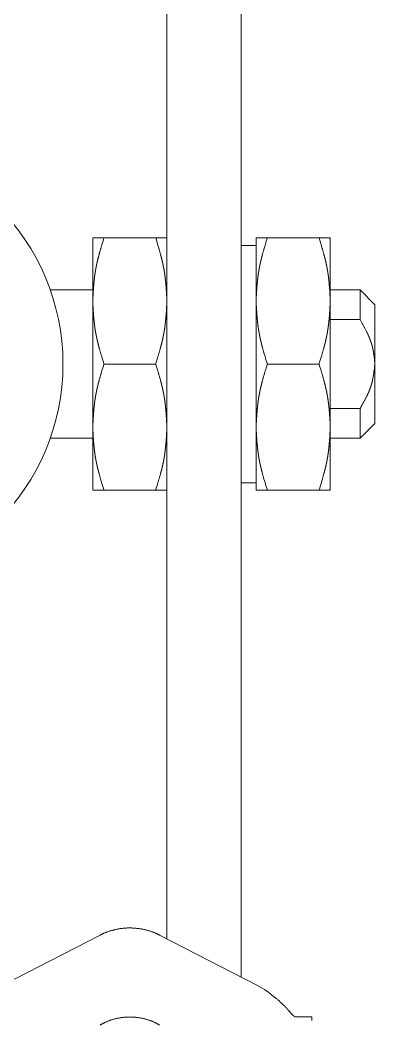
# Model space of a CAD drawing. Header units: millimetres. Extents: x -5 to 111, y -3 to 86.
# Drawn here: x 19.6721 to 19.696, y 48.2306 to 48.2982 of the extents above; entities that cross this region are included whole.
import ezdxf

# ---------------------------------------------------------------- set-up
doc = ezdxf.new("R2010")
doc.units = ezdxf.units.MM
doc.layers.add('A1I6----E-', color=3, linetype='Continuous', lineweight=25)

# ---------------------------------------------------------------- blocks, each defined once
blk = doc.blocks.new('Gruppe-423')
at = {"layer": 'A1I6----E-', "linetype": 'Continuous', "lineweight": 9}
for p, q in [((-31.118446, 5.806397), (-31.118446, 5.69266)), ((-31.113446, 5.690079), (-31.113446, 5.806397)), ((-31.123446, 5.739897), (-31.122686, 5.739897)), ((-31.123446, 5.739897), (-31.123446, 5.735647)), ((-31.119205, 5.739897), (-31.122686, 5.739897)), ((-31.118446, 5.739897), (-31.119205, 5.739897)), ((-31.112446, 5.739897), (-31.111686, 5.739897)), ((-31.112446, 5.739897), (-31.112446, 5.735647)), ((-31.108205, 5.739897), (-31.111686, 5.739897)), ((-31.107446, 5.739897), (-31.108205, 5.739897)), ((-31.107446, 5.739897), (-31.107446, 5.735647)), ((-31.112446, 5.739397), (-31.113446, 5.739397)), ((-31.123446, 5.736397), (-31.126303, 5.736397)), ((-31.105446, 5.736397), (-31.107446, 5.736397)), ((-31.104446, 5.735397), (-31.105446, 5.736397)), ((-31.105446, 5.734397), (-31.105446, 5.736397)), ((-31.123446, 5.735647), (-31.123446, 5.727147)), ((-31.112446, 5.735647), (-31.112446, 5.727147)), ((-31.107446, 5.735647), (-31.107446, 5.727147)), ((-31.104446, 5.731397), (-31.104446, 5.735397)), ((-31.107446, 5.734397), (-31.105446, 5.734397)), ((-31.122686, 5.731397), (-31.119205, 5.731397)), ((-31.108205, 5.731397), (-31.111686, 5.731397)), ((-31.104446, 5.727397), (-31.104446, 5.731397)), ((-31.105446, 5.728397), (-31.107446, 5.728397)), ((-31.105446, 5.726397), (-31.105446, 5.728397)), ((-31.123446, 5.727147), (-31.123446, 5.722897)), ((-31.112446, 5.727147), (-31.112446, 5.722897)), ((-31.107446, 5.727147), (-31.107446, 5.722897)), ((-31.105446, 5.726397), (-31.104446, 5.727397)), ((-31.126303, 5.726397), (-31.123446, 5.726397)), ((-31.107446, 5.726397), (-31.105446, 5.726397)), ((-31.113446, 5.723397), (-31.112446, 5.723397)), ((-31.122686, 5.722897), (-31.123446, 5.722897)), ((-31.119205, 5.722897), (-31.122686, 5.722897)), ((-31.119205, 5.722897), (-31.118446, 5.722897)), ((-31.111686, 5.722897), (-31.112446, 5.722897)), ((-31.108205, 5.722897), (-31.111686, 5.722897)), ((-31.108205, 5.722897), (-31.107446, 5.722897)), ((-31.129548, 5.68951), (-31.122946, 5.692918)), ((-31.118946, 5.692918), (-31.112348, 5.689513)), ((-31.108696, 5.687397), (-31.109818, 5.687397)), ((-31.108696, 5.687168), (-31.108696, 5.687397))]:
    blk.add_line(p, q, dxfattribs=at)
at = {"layer": 'A1I6----E-', "linetype": 'Continuous', "lineweight": 9, "flags": 128}
blk.add_lwpolyline([(-31.11174, 5.689155, 0.028117), (-31.112345, 5.689511), (-31.112348, 5.689513)], format="xyb", dxfattribs=at)
at = {"layer": 'A1I6----E-', "linetype": 'Continuous', "lineweight": 9}
blk.add_circle((-31.140446, 5.731397), 0.015, dxfattribs=at)
for points, weights, knots in [([(-31.122686, 5.739897), (-31.122876, 5.739273), (-31.122921, 5.739118), (-31.122966, 5.738962), (-31.123009, 5.738807), (-31.12305, 5.738651), (-31.12307, 5.738573), (-31.12307, 5.738573), (-31.12307, 5.738573), (-31.12309, 5.738495), (-31.123109, 5.738417), (-31.123109, 5.738417), (-31.123109, 5.738417), (-31.123128, 5.738339), (-31.123146, 5.738261), (-31.123146, 5.738261), (-31.123146, 5.738261), (-31.123164, 5.738183), (-31.12318, 5.738105), (-31.123197, 5.738026), (-31.123212, 5.737948), (-31.123215, 5.737934), (-31.123218, 5.73792), (-31.123238, 5.737814), (-31.123256, 5.737707), (-31.123258, 5.737693), (-31.123261, 5.73768), (-31.123274, 5.737599), (-31.123286, 5.737519), (-31.123297, 5.737438), (-31.123308, 5.737358), (-31.123319, 5.737277), (-31.123328, 5.737196), (-31.123338, 5.737115), (-31.123346, 5.737034), (-31.123355, 5.736953), (-31.123362, 5.736872), (-31.12337, 5.736791), (-31.123384, 5.736629), (-31.123396, 5.736466), (-31.123407, 5.736304), (-31.123445, 5.735652), (-31.123445, 5.73565), (-31.123446, 5.735647)], [1, 1, 1, 1, 1, 1, 1, 1, 1, 0.999981647966, 1, 1, 1, 0.999977237116, 1, 1, 1, 0.999972329261, 1, 0.999966839729, 1, 1, 1, 0.99988677034, 1, 1, 1, 0.999965386124, 1, 0.999970907356, 1, 0.999975941571, 1, 0.999980513336, 1, 0.999984609427, 1, 1, 1, 1, 1, 1, 1, 1], [0, 0, 0, 1, 2, 3, 4, 5, 5, 6, 6, 7, 7, 8, 8, 9, 9, 10, 10, 11, 11, 12, 12, 13, 13, 14, 14, 15, 15, 16, 16, 17, 17, 18, 18, 19, 19, 20, 20, 21, 22, 23, 24, 24, 25, 25, 25]), ([(-31.119205, 5.739897), (-31.119001, 5.739224), (-31.118956, 5.739069), (-31.118912, 5.738914), (-31.118869, 5.738758), (-31.118849, 5.738681), (-31.118849, 5.73868), (-31.118849, 5.73868), (-31.118828, 5.738603), (-31.118809, 5.738525), (-31.118809, 5.738525), (-31.118809, 5.738525), (-31.118789, 5.738447), (-31.11877, 5.738369), (-31.11877, 5.738369), (-31.11877, 5.738369), (-31.118752, 5.738291), (-31.118734, 5.738212), (-31.118734, 5.738212), (-31.118734, 5.738212), (-31.118717, 5.738134), (-31.118701, 5.738056), (-31.118684, 5.737977), (-31.118669, 5.737898), (-31.118668, 5.737891), (-31.118667, 5.737883), (-31.118649, 5.737789), (-31.118633, 5.737695), (-31.118632, 5.737687), (-31.118631, 5.73768), (-31.118617, 5.737599), (-31.118606, 5.737519), (-31.118594, 5.737438), (-31.118583, 5.737358), (-31.118572, 5.737277), (-31.118563, 5.737196), (-31.118553, 5.737115), (-31.118545, 5.737034), (-31.118536, 5.736953), (-31.118529, 5.736872), (-31.118521, 5.736791), (-31.118507, 5.736629), (-31.118495, 5.736466), (-31.118484, 5.736304), (-31.118446, 5.735652), (-31.118446, 5.73565), (-31.118446, 5.735647)], [1, 1, 1, 1, 1, 1, 1, 1, 0.999984393387, 1, 1, 1, 0.99998032286, 1, 1, 1, 0.999975756904, 1, 1, 1, 0.999970697081, 1, 0.999964715363, 1, 1, 1, 0.999923968832, 1, 1, 1, 0.999965436785, 1, 0.999970901993, 1, 0.999975947238, 1, 0.999980523875, 1, 0.999984620851, 1, 1, 1, 1, 1, 1, 1, 1], [0, 0, 0, 1, 2, 3, 4, 4, 5, 5, 6, 6, 7, 7, 8, 8, 9, 9, 10, 10, 11, 11, 12, 12, 13, 13, 14, 14, 15, 15, 16, 16, 17, 17, 18, 18, 19, 19, 20, 20, 21, 21, 22, 23, 24, 25, 25, 26, 26, 26]), ([(-31.111686, 5.739897), (-31.11189, 5.739224), (-31.111935, 5.739069), (-31.111979, 5.738914), (-31.112022, 5.738758), (-31.112042, 5.738681), (-31.112042, 5.73868), (-31.112042, 5.73868), (-31.112063, 5.738603), (-31.112083, 5.738525), (-31.112083, 5.738525), (-31.112083, 5.738525), (-31.112102, 5.738447), (-31.112121, 5.738369), (-31.112121, 5.738369), (-31.112121, 5.738369), (-31.112139, 5.738291), (-31.112157, 5.738212), (-31.112157, 5.738212), (-31.112157, 5.738212), (-31.112174, 5.738134), (-31.112191, 5.738056), (-31.112207, 5.737977), (-31.112222, 5.737898), (-31.112223, 5.737891), (-31.112225, 5.737883), (-31.112242, 5.737789), (-31.112258, 5.737695), (-31.112259, 5.737687), (-31.112261, 5.73768), (-31.112274, 5.737599), (-31.112286, 5.737519), (-31.112297, 5.737438), (-31.112308, 5.737358), (-31.112319, 5.737277), (-31.112328, 5.737196), (-31.112338, 5.737115), (-31.112346, 5.737034), (-31.112355, 5.736953), (-31.112362, 5.736872), (-31.11237, 5.736791), (-31.112384, 5.736629), (-31.112396, 5.736466), (-31.112407, 5.736304), (-31.112445, 5.735652), (-31.112445, 5.73565), (-31.112446, 5.735647)], [1, 1, 1, 1, 1, 1, 1, 1, 0.99998439339, 1, 1, 1, 0.999980322859, 1, 1, 1, 0.999975756904, 1, 1, 1, 0.999970697082, 1, 0.999964715363, 1, 1, 1, 0.999923968832, 1, 1, 1, 0.999965436787, 1, 0.999970907384, 1, 0.999975941573, 1, 0.999980513335, 1, 0.999984609427, 1, 1, 1, 1, 1, 1, 1, 1], [0, 0, 0, 1, 2, 3, 4, 4, 5, 5, 6, 6, 7, 7, 8, 8, 9, 9, 10, 10, 11, 11, 12, 12, 13, 13, 14, 14, 15, 15, 16, 16, 17, 17, 18, 18, 19, 19, 20, 20, 21, 21, 22, 23, 24, 25, 25, 26, 26, 26]), ([(-31.108205, 5.739897), (-31.108001, 5.739224), (-31.107956, 5.739069), (-31.107912, 5.738914), (-31.107869, 5.738758), (-31.107849, 5.738681), (-31.107849, 5.73868), (-31.107849, 5.73868), (-31.107828, 5.738603), (-31.107809, 5.738525), (-31.107809, 5.738525), (-31.107809, 5.738525), (-31.107789, 5.738447), (-31.10777, 5.738369), (-31.10777, 5.738369), (-31.10777, 5.738369), (-31.107752, 5.738291), (-31.107734, 5.738212), (-31.107734, 5.738212), (-31.107734, 5.738212), (-31.107717, 5.738134), (-31.107701, 5.738056), (-31.107684, 5.737977), (-31.107669, 5.737898), (-31.107668, 5.737891), (-31.107667, 5.737883), (-31.107649, 5.737789), (-31.107633, 5.737695), (-31.107632, 5.737687), (-31.107631, 5.73768), (-31.107617, 5.737599), (-31.107606, 5.737519), (-31.107594, 5.737438), (-31.107583, 5.737358), (-31.107572, 5.737277), (-31.107563, 5.737196), (-31.107553, 5.737115), (-31.107545, 5.737034), (-31.107536, 5.736953), (-31.107529, 5.736872), (-31.107521, 5.736791), (-31.107507, 5.736629), (-31.107495, 5.736466), (-31.107484, 5.736304), (-31.107446, 5.735652), (-31.107446, 5.73565), (-31.107446, 5.735647)], [1, 1, 1, 1, 1, 1, 1, 1, 0.999984393387, 1, 1, 1, 0.999980322855, 1, 1, 1, 0.999975756901, 1, 1, 1, 0.999970697076, 1, 0.999964715357, 1, 1, 1, 0.999923968819, 1, 1, 1, 0.999965436779, 1, 0.99997090199, 1, 0.999975947235, 1, 0.999980523872, 1, 0.999984620849, 1, 1, 1, 1, 1, 1, 1, 1], [0, 0, 0, 1, 2, 3, 4, 4, 5, 5, 6, 6, 7, 7, 8, 8, 9, 9, 10, 10, 11, 11, 12, 12, 13, 13, 14, 14, 15, 15, 16, 16, 17, 17, 18, 18, 19, 19, 20, 20, 21, 21, 22, 23, 24, 25, 25, 26, 26, 26]), ([(-31.123446, 5.735647), (-31.123409, 5.735004), (-31.123398, 5.734844), (-31.123386, 5.734685), (-31.123373, 5.734526), (-31.123358, 5.734367), (-31.12335, 5.734287), (-31.123342, 5.734208), (-31.123333, 5.734129), (-31.123324, 5.73405), (-31.123313, 5.733971), (-31.123303, 5.733891), (-31.123292, 5.733813), (-31.12328, 5.733734), (-31.123268, 5.733655), (-31.123265, 5.733641), (-31.123263, 5.733627), (-31.123246, 5.73352), (-31.123226, 5.733414), (-31.123223, 5.733401), (-31.12322, 5.733387), (-31.123205, 5.733307), (-31.123188, 5.733227), (-31.123171, 5.733147), (-31.123153, 5.733067), (-31.123153, 5.733067), (-31.123153, 5.733067), (-31.123135, 5.732987), (-31.123116, 5.732907), (-31.123116, 5.732907), (-31.123116, 5.732907), (-31.123097, 5.732828), (-31.123077, 5.732748), (-31.123077, 5.732748), (-31.123077, 5.732748), (-31.123057, 5.732668), (-31.123035, 5.732589), (-31.123035, 5.732589), (-31.123035, 5.732589), (-31.123014, 5.73251), (-31.122971, 5.732351), (-31.122926, 5.732193), (-31.122879, 5.732034), (-31.122688, 5.731402), (-31.122687, 5.7314), (-31.122686, 5.731397)], [1, 1, 1, 1, 1, 1, 1, 0.999981214889, 1, 0.999976799959, 1, 0.999971931251, 1, 0.999966511629, 1, 1, 1, 0.999886286863, 1, 1, 1, 0.999965416732, 1, 0.999971068725, 1, 1, 1, 0.999976200937, 1, 1, 1, 0.999980814141, 1, 1, 1, 0.999984910072, 1, 1, 1, 1, 1, 1, 1, 1, 1, 1], [0, 0, 0, 1, 2, 3, 4, 5, 5, 6, 6, 7, 7, 8, 8, 9, 9, 10, 10, 11, 11, 12, 12, 13, 13, 14, 14, 15, 15, 16, 16, 17, 17, 18, 18, 19, 19, 20, 20, 21, 21, 22, 23, 24, 25, 25, 26, 26, 26]), ([(-31.118446, 5.735647), (-31.118482, 5.735004), (-31.118493, 5.734844), (-31.118505, 5.734685), (-31.118518, 5.734526), (-31.118533, 5.734367), (-31.118541, 5.734287), (-31.118549, 5.734208), (-31.118558, 5.734129), (-31.118568, 5.73405), (-31.118578, 5.733971), (-31.118588, 5.733891), (-31.118599, 5.733813), (-31.118611, 5.733734), (-31.118624, 5.733655), (-31.118626, 5.733641), (-31.118628, 5.733627), (-31.118645, 5.73352), (-31.118666, 5.733414), (-31.118668, 5.733401), (-31.118671, 5.733387), (-31.118686, 5.733307), (-31.118703, 5.733227), (-31.11872, 5.733147), (-31.118738, 5.733067), (-31.118738, 5.733067), (-31.118738, 5.733067), (-31.118756, 5.732987), (-31.118775, 5.732907), (-31.118775, 5.732907), (-31.118775, 5.732907), (-31.118794, 5.732828), (-31.118814, 5.732748), (-31.118815, 5.732748), (-31.118815, 5.732748), (-31.118835, 5.732668), (-31.118856, 5.732589), (-31.118856, 5.732589), (-31.118856, 5.732589), (-31.118877, 5.73251), (-31.118921, 5.732351), (-31.118966, 5.732193), (-31.119012, 5.732034), (-31.119203, 5.731402), (-31.119204, 5.7314), (-31.119205, 5.731397)], [1, 1, 1, 1, 1, 1, 1, 0.999981204517, 1, 0.999976793907, 1, 0.999971935228, 1, 0.999966511628, 1, 1, 1, 0.999886286863, 1, 1, 1, 0.999965416731, 1, 0.999971068725, 1, 1, 1, 0.999976200936, 1, 1, 1, 0.99998081414, 1, 1, 1, 0.99998491007, 1, 1, 1, 1, 1, 1, 1, 1, 1, 1], [0, 0, 0, 1, 2, 3, 4, 5, 5, 6, 6, 7, 7, 8, 8, 9, 9, 10, 10, 11, 11, 12, 12, 13, 13, 14, 14, 15, 15, 16, 16, 17, 17, 18, 18, 19, 19, 20, 20, 21, 21, 22, 23, 24, 25, 25, 26, 26, 26]), ([(-31.112446, 5.735647), (-31.112409, 5.735004), (-31.112398, 5.734844), (-31.112386, 5.734685), (-31.112373, 5.734526), (-31.112358, 5.734367), (-31.11235, 5.734287), (-31.112342, 5.734208), (-31.112333, 5.734129), (-31.112324, 5.73405), (-31.112313, 5.733971), (-31.112303, 5.733891), (-31.112292, 5.733813), (-31.11228, 5.733734), (-31.112268, 5.733655), (-31.112266, 5.733647), (-31.112265, 5.73364), (-31.11225, 5.733546), (-31.112233, 5.733452), (-31.112231, 5.733444), (-31.11223, 5.733437), (-31.112215, 5.733357), (-31.112198, 5.733277), (-31.112182, 5.733196), (-31.112164, 5.733117), (-31.112164, 5.733117), (-31.112164, 5.733117), (-31.112147, 5.733037), (-31.112128, 5.732957), (-31.112128, 5.732957), (-31.112128, 5.732957), (-31.112109, 5.732877), (-31.112089, 5.732798), (-31.112089, 5.732798), (-31.112089, 5.732798), (-31.112069, 5.732718), (-31.112049, 5.732639), (-31.112049, 5.732639), (-31.112049, 5.732639), (-31.112028, 5.732559), (-31.111984, 5.732401), (-31.11194, 5.732242), (-31.111894, 5.732084), (-31.111688, 5.731402), (-31.111687, 5.7314), (-31.111686, 5.731397)], [1, 1, 1, 1, 1, 1, 1, 0.999981214923, 1, 0.999976799866, 1, 0.999971929624, 1, 0.999966682941, 1, 1, 1, 0.99992392131, 1, 1, 1, 0.999963368144, 1, 0.999969351714, 1, 1, 1, 0.999974652818, 1, 1, 1, 0.999979428255, 1, 1, 1, 0.999983685373, 1, 1, 1, 1, 1, 1, 1, 1, 1, 1], [0, 0, 0, 1, 2, 3, 4, 5, 5, 6, 6, 7, 7, 8, 8, 9, 9, 10, 10, 11, 11, 12, 12, 13, 13, 14, 14, 15, 15, 16, 16, 17, 17, 18, 18, 19, 19, 20, 20, 21, 21, 22, 23, 24, 25, 25, 26, 26, 26]), ([(-31.107446, 5.735647), (-31.107482, 5.735004), (-31.107493, 5.734844), (-31.107505, 5.734685), (-31.107518, 5.734526), (-31.107533, 5.734367), (-31.107541, 5.734287), (-31.107549, 5.734208), (-31.107558, 5.734129), (-31.107568, 5.73405), (-31.107578, 5.733971), (-31.107588, 5.733891), (-31.107599, 5.733813), (-31.107611, 5.733734), (-31.107624, 5.733655), (-31.107626, 5.733641), (-31.107628, 5.733627), (-31.107645, 5.73352), (-31.107666, 5.733414), (-31.107668, 5.733401), (-31.107671, 5.733387), (-31.107686, 5.733307), (-31.107703, 5.733227), (-31.10772, 5.733147), (-31.107738, 5.733067), (-31.107738, 5.733067), (-31.107738, 5.733067), (-31.107756, 5.732987), (-31.107775, 5.732907), (-31.107775, 5.732907), (-31.107775, 5.732907), (-31.107794, 5.732828), (-31.107814, 5.732748), (-31.107815, 5.732748), (-31.107815, 5.732748), (-31.107835, 5.732668), (-31.107856, 5.732589), (-31.107856, 5.732589), (-31.107856, 5.732589), (-31.107877, 5.73251), (-31.107921, 5.732351), (-31.107966, 5.732193), (-31.108012, 5.732034), (-31.108203, 5.731402), (-31.108204, 5.7314), (-31.108205, 5.731397)], [1, 1, 1, 1, 1, 1, 1, 0.999981204516, 1, 0.999976793909, 1, 0.999971935228, 1, 0.999966511629, 1, 1, 1, 0.999886286865, 1, 1, 1, 0.999965416732, 1, 0.999971068727, 1, 1, 1, 0.999976200938, 1, 1, 1, 0.99998081414, 1, 1, 1, 0.999984910071, 1, 1, 1, 1, 1, 1, 1, 1, 1, 1], [0, 0, 0, 1, 2, 3, 4, 5, 5, 6, 6, 7, 7, 8, 8, 9, 9, 10, 10, 11, 11, 12, 12, 13, 13, 14, 14, 15, 15, 16, 16, 17, 17, 18, 18, 19, 19, 20, 20, 21, 21, 22, 23, 24, 25, 25, 26, 26, 26]), ([(-31.105446, 5.734397), (-31.105211, 5.733977), (-31.105146, 5.733857), (-31.105099, 5.733767), (-31.105099, 5.733767), (-31.105099, 5.733767), (-31.105052, 5.733677), (-31.105007, 5.733586), (-31.105006, 5.733586), (-31.105006, 5.733586), (-31.104962, 5.733495), (-31.104919, 5.733404), (-31.104919, 5.733404), (-31.104919, 5.733403), (-31.104877, 5.733312), (-31.104837, 5.73322), (-31.104828, 5.733197), (-31.104818, 5.733174), (-31.104798, 5.733127), (-31.10478, 5.733081), (-31.104762, 5.733034), (-31.104739, 5.732972), (-31.104722, 5.732925), (-31.104705, 5.732877), (-31.10469, 5.73283), (-31.104685, 5.732814), (-31.104679, 5.732798), (-31.104664, 5.732751), (-31.10465, 5.732703), (-31.104637, 5.732655), (-31.104624, 5.732609), (-31.104612, 5.732564), (-31.104601, 5.732517), (-31.104601, 5.732516), (-31.104601, 5.732514), (-31.104589, 5.732465), (-31.104572, 5.732387), (-31.104557, 5.732309), (-31.104543, 5.73223), (-31.10453, 5.732151), (-31.104519, 5.732072), (-31.104508, 5.731992), (-31.104446, 5.7314), (-31.104446, 5.731398), (-31.104446, 5.731397)], [1, 1, 1, 1, 1, 1, 0.999943747375, 1, 1, 1, 0.999910742888, 1, 1, 1, 0.999869372485, 1, 1, 1, 0.999878024918, 1, 1, 1, 1, 0.999884993555, 1, 1, 1, 0.999864191071, 1, 1, 1, 0.999867858039, 1, 1, 1, 1, 1, 1, 1, 1, 1, 1, 1, 1, 1], [0, 0, 0, 1, 2, 2, 3, 3, 4, 4, 5, 5, 6, 6, 7, 7, 8, 8, 9, 9, 10, 10, 11, 12, 12, 13, 13, 14, 14, 15, 15, 16, 16, 17, 17, 18, 18, 19, 20, 21, 22, 23, 24, 25, 25, 26, 26, 26]), ([(-31.122686, 5.731397), (-31.122876, 5.730773), (-31.122921, 5.730618), (-31.122966, 5.730462), (-31.123009, 5.730307), (-31.12305, 5.730151), (-31.12307, 5.730073), (-31.12307, 5.730073), (-31.12307, 5.730073), (-31.12309, 5.729995), (-31.123109, 5.729917), (-31.123109, 5.729917), (-31.123109, 5.729917), (-31.123128, 5.729839), (-31.123146, 5.729761), (-31.123146, 5.729761), (-31.123146, 5.729761), (-31.123164, 5.729683), (-31.12318, 5.729605), (-31.123197, 5.729526), (-31.123212, 5.729448), (-31.123215, 5.729434), (-31.123218, 5.72942), (-31.123238, 5.729314), (-31.123256, 5.729207), (-31.123258, 5.729193), (-31.123261, 5.72918), (-31.123274, 5.729099), (-31.123286, 5.729019), (-31.123297, 5.728938), (-31.123308, 5.728858), (-31.123319, 5.728777), (-31.123328, 5.728696), (-31.123338, 5.728615), (-31.123346, 5.728534), (-31.123355, 5.728453), (-31.123362, 5.728372), (-31.12337, 5.728291), (-31.123384, 5.728129), (-31.123396, 5.727966), (-31.123407, 5.727804), (-31.123445, 5.727152), (-31.123445, 5.72715), (-31.123446, 5.727147)], [1, 1, 1, 1, 1, 1, 1, 1, 1, 0.999981647966, 1, 1, 1, 0.999977237116, 1, 1, 1, 0.999972329259, 1, 0.99996683973, 1, 1, 1, 0.99988677034, 1, 1, 1, 0.999965386123, 1, 0.999970907357, 1, 0.999975941572, 1, 0.999980513335, 1, 0.999984609425, 1, 1, 1, 1, 1, 1, 1, 1], [0, 0, 0, 1, 2, 3, 4, 5, 5, 6, 6, 7, 7, 8, 8, 9, 9, 10, 10, 11, 11, 12, 12, 13, 13, 14, 14, 15, 15, 16, 16, 17, 17, 18, 18, 19, 19, 20, 20, 21, 22, 23, 24, 24, 25, 25, 25]), ([(-31.119205, 5.731397), (-31.119015, 5.730773), (-31.11897, 5.730618), (-31.118925, 5.730462), (-31.118882, 5.730307), (-31.118841, 5.730151), (-31.118821, 5.730073), (-31.118821, 5.730073), (-31.118821, 5.730073), (-31.118801, 5.729995), (-31.118782, 5.729917), (-31.118782, 5.729917), (-31.118782, 5.729917), (-31.118763, 5.729839), (-31.118745, 5.729761), (-31.118745, 5.729761), (-31.118745, 5.729761), (-31.118728, 5.729683), (-31.118711, 5.729605), (-31.118694, 5.729526), (-31.118679, 5.729448), (-31.118676, 5.729434), (-31.118674, 5.72942), (-31.118653, 5.729314), (-31.118635, 5.729207), (-31.118633, 5.729193), (-31.118631, 5.72918), (-31.118617, 5.729099), (-31.118606, 5.729019), (-31.118594, 5.728938), (-31.118583, 5.728858), (-31.118572, 5.728777), (-31.118563, 5.728696), (-31.118553, 5.728615), (-31.118545, 5.728534), (-31.118536, 5.728453), (-31.118529, 5.728372), (-31.118521, 5.728291), (-31.118507, 5.728129), (-31.118495, 5.727966), (-31.118484, 5.727804), (-31.118446, 5.727152), (-31.118446, 5.72715), (-31.118446, 5.727147)], [1, 1, 1, 1, 1, 1, 1, 1, 1, 0.999981647965, 1, 1, 1, 0.999977237116, 1, 1, 1, 0.999972329261, 1, 0.99996683973, 1, 1, 1, 0.999886770343, 1, 1, 1, 0.999965386125, 1, 0.999970901964, 1, 0.999975947237, 1, 0.999980523877, 1, 0.999984620852, 1, 1, 1, 1, 1, 1, 1, 1], [0, 0, 0, 1, 2, 3, 4, 5, 5, 6, 6, 7, 7, 8, 8, 9, 9, 10, 10, 11, 11, 12, 12, 13, 13, 14, 14, 15, 15, 16, 16, 17, 17, 18, 18, 19, 19, 20, 20, 21, 22, 23, 24, 24, 25, 25, 25]), ([(-31.111686, 5.731397), (-31.111876, 5.730773), (-31.111921, 5.730618), (-31.111966, 5.730462), (-31.112009, 5.730307), (-31.11205, 5.730151), (-31.11207, 5.730073), (-31.11207, 5.730073), (-31.11207, 5.730073), (-31.11209, 5.729995), (-31.112109, 5.729917), (-31.112109, 5.729917), (-31.112109, 5.729917), (-31.112128, 5.729839), (-31.112146, 5.729761), (-31.112146, 5.729761), (-31.112146, 5.729761), (-31.112164, 5.729683), (-31.11218, 5.729605), (-31.112197, 5.729526), (-31.112212, 5.729448), (-31.112215, 5.729434), (-31.112218, 5.72942), (-31.112238, 5.729314), (-31.112256, 5.729207), (-31.112258, 5.729193), (-31.112261, 5.72918), (-31.112274, 5.729099), (-31.112286, 5.729019), (-31.112297, 5.728938), (-31.112308, 5.728858), (-31.112319, 5.728777), (-31.112328, 5.728696), (-31.112338, 5.728615), (-31.112346, 5.728534), (-31.112355, 5.728453), (-31.112362, 5.728372), (-31.11237, 5.728291), (-31.112384, 5.728129), (-31.112396, 5.727966), (-31.112407, 5.727804), (-31.112445, 5.727152), (-31.112445, 5.72715), (-31.112446, 5.727147)], [1, 1, 1, 1, 1, 1, 1, 1, 1, 0.999981647966, 1, 1, 1, 0.999977237115, 1, 1, 1, 0.99997232926, 1, 0.99996683973, 1, 1, 1, 0.99988677034, 1, 1, 1, 0.999965386123, 1, 0.999970907357, 1, 0.999975941572, 1, 0.999980513336, 1, 0.999984609426, 1, 1, 1, 1, 1, 1, 1, 1], [0, 0, 0, 1, 2, 3, 4, 5, 5, 6, 6, 7, 7, 8, 8, 9, 9, 10, 10, 11, 11, 12, 12, 13, 13, 14, 14, 15, 15, 16, 16, 17, 17, 18, 18, 19, 19, 20, 20, 21, 22, 23, 24, 24, 25, 25, 25]), ([(-31.108205, 5.731397), (-31.108015, 5.730773), (-31.10797, 5.730618), (-31.107925, 5.730462), (-31.107882, 5.730307), (-31.107841, 5.730151), (-31.107821, 5.730073), (-31.107821, 5.730073), (-31.107821, 5.730073), (-31.107801, 5.729995), (-31.107782, 5.729917), (-31.107782, 5.729917), (-31.107782, 5.729917), (-31.107763, 5.729839), (-31.107745, 5.729761), (-31.107745, 5.729761), (-31.107745, 5.729761), (-31.107728, 5.729683), (-31.107711, 5.729605), (-31.107694, 5.729526), (-31.107679, 5.729448), (-31.107676, 5.729434), (-31.107674, 5.72942), (-31.107653, 5.729314), (-31.107635, 5.729207), (-31.107633, 5.729193), (-31.107631, 5.72918), (-31.107617, 5.729099), (-31.107606, 5.729019), (-31.107594, 5.728938), (-31.107583, 5.728858), (-31.107572, 5.728777), (-31.107563, 5.728696), (-31.107553, 5.728615), (-31.107545, 5.728534), (-31.107536, 5.728453), (-31.107529, 5.728372), (-31.107521, 5.728291), (-31.107507, 5.728129), (-31.107495, 5.727966), (-31.107484, 5.727804), (-31.107446, 5.727152), (-31.107446, 5.72715), (-31.107446, 5.727147)], [1, 1, 1, 1, 1, 1, 1, 1, 1, 0.999981647967, 1, 1, 1, 0.999977237114, 1, 1, 1, 0.99997232926, 1, 0.999966839729, 1, 1, 1, 0.999886770334, 1, 1, 1, 0.999965386122, 1, 0.999970901963, 1, 0.999975947236, 1, 0.999980523877, 1, 0.999984620849, 1, 1, 1, 1, 1, 1, 1, 1], [0, 0, 0, 1, 2, 3, 4, 5, 5, 6, 6, 7, 7, 8, 8, 9, 9, 10, 10, 11, 11, 12, 12, 13, 13, 14, 14, 15, 15, 16, 16, 17, 17, 18, 18, 19, 19, 20, 20, 21, 22, 23, 24, 24, 25, 25, 25]), ([(-31.104446, 5.731397), (-31.104511, 5.730849), (-31.104525, 5.730752), (-31.10454, 5.730655), (-31.104555, 5.730565), (-31.104571, 5.730474), (-31.10459, 5.730379), (-31.1046, 5.730331), (-31.1046, 5.730331), (-31.1046, 5.730331), (-31.10461, 5.730284), (-31.104621, 5.730236), (-31.104621, 5.730236), (-31.104621, 5.730236), (-31.104632, 5.730189), (-31.104645, 5.730142), (-31.104657, 5.730095), (-31.10467, 5.730048), (-31.104673, 5.730038), (-31.104676, 5.730028), (-31.104689, 5.72998), (-31.104704, 5.729932), (-31.10472, 5.729885), (-31.104734, 5.729844), (-31.104747, 5.729802), (-31.104762, 5.729762), (-31.104765, 5.729755), (-31.104768, 5.729748), (-31.104788, 5.729694), (-31.104809, 5.72964), (-31.104809, 5.72964), (-31.104809, 5.72964), (-31.10483, 5.729586), (-31.104853, 5.729533), (-31.104853, 5.729533), (-31.104853, 5.729533), (-31.104876, 5.729479), (-31.1049, 5.729426), (-31.1049, 5.729426), (-31.1049, 5.729426), (-31.104924, 5.729373), (-31.104948, 5.72932), (-31.104949, 5.72932), (-31.104949, 5.72932), (-31.104973, 5.729267), (-31.104999, 5.729215), (-31.104999, 5.729215), (-31.104999, 5.729215), (-31.105025, 5.729162), (-31.105079, 5.729058), (-31.105134, 5.728954), (-31.10519, 5.728851), (-31.105444, 5.7284), (-31.105445, 5.728399), (-31.105446, 5.728397)], [1, 1, 1, 1, 1, 1, 1, 1, 1, 1, 0.999952707531, 1, 1, 1, 0.999943737624, 1, 0.999934183447, 1, 1, 1, 0.999833321911, 1, 1, 1, 0.999906286586, 1, 1, 1, 0.999920278205, 1, 1, 1, 0.999933063279, 1, 1, 1, 0.999944739919, 1, 1, 1, 0.999955259233, 1, 1, 1, 0.999964604993, 1, 1, 1, 1, 1, 1, 1, 1, 1, 1], [0, 0, 0, 1, 2, 3, 4, 5, 6, 6, 7, 7, 8, 8, 9, 9, 10, 10, 11, 11, 12, 12, 13, 13, 14, 14, 15, 15, 16, 16, 17, 17, 18, 18, 19, 19, 20, 20, 21, 21, 22, 22, 23, 23, 24, 24, 25, 25, 26, 26, 27, 28, 29, 30, 30, 31, 31, 31]), ([(-31.123446, 5.727147), (-31.123409, 5.726504), (-31.123398, 5.726344), (-31.123386, 5.726185), (-31.123373, 5.726026), (-31.123358, 5.725867), (-31.12335, 5.725787), (-31.123342, 5.725708), (-31.123333, 5.725629), (-31.123324, 5.72555), (-31.123313, 5.725471), (-31.123303, 5.725391), (-31.123292, 5.725313), (-31.12328, 5.725234), (-31.123268, 5.725155), (-31.123266, 5.725147), (-31.123265, 5.72514), (-31.12325, 5.725046), (-31.123233, 5.724952), (-31.123231, 5.724944), (-31.12323, 5.724937), (-31.123215, 5.724857), (-31.123198, 5.724777), (-31.123182, 5.724696), (-31.123164, 5.724617), (-31.123164, 5.724617), (-31.123164, 5.724617), (-31.123147, 5.724537), (-31.123128, 5.724457), (-31.123128, 5.724457), (-31.123128, 5.724457), (-31.123109, 5.724377), (-31.123089, 5.724298), (-31.123089, 5.724298), (-31.123089, 5.724298), (-31.123069, 5.724218), (-31.123049, 5.724139), (-31.123049, 5.724139), (-31.123049, 5.724139), (-31.123028, 5.724059), (-31.122984, 5.723901), (-31.12294, 5.723742), (-31.122894, 5.723584), (-31.122688, 5.722902), (-31.122687, 5.7229), (-31.122686, 5.722897)], [1, 1, 1, 1, 1, 1, 1, 0.99998121492, 1, 0.999976799868, 1, 0.999971929624, 1, 0.999966682939, 1, 1, 1, 0.99992392131, 1, 1, 1, 0.999963368144, 1, 0.999969351715, 1, 1, 1, 0.999974652818, 1, 1, 1, 0.999979428258, 1, 1, 1, 0.999983685371, 1, 1, 1, 1, 1, 1, 1, 1, 1, 1], [0, 0, 0, 1, 2, 3, 4, 5, 5, 6, 6, 7, 7, 8, 8, 9, 9, 10, 10, 11, 11, 12, 12, 13, 13, 14, 14, 15, 15, 16, 16, 17, 17, 18, 18, 19, 19, 20, 20, 21, 21, 22, 23, 24, 25, 25, 26, 26, 26]), ([(-31.118446, 5.727147), (-31.118482, 5.726504), (-31.118493, 5.726344), (-31.118505, 5.726185), (-31.118518, 5.726026), (-31.118533, 5.725867), (-31.118541, 5.725787), (-31.118549, 5.725708), (-31.118558, 5.725629), (-31.118568, 5.72555), (-31.118578, 5.725471), (-31.118588, 5.725391), (-31.118599, 5.725313), (-31.118611, 5.725234), (-31.118624, 5.725155), (-31.118626, 5.725141), (-31.118628, 5.725127), (-31.118645, 5.72502), (-31.118666, 5.724914), (-31.118668, 5.724901), (-31.118671, 5.724887), (-31.118686, 5.724807), (-31.118703, 5.724727), (-31.11872, 5.724647), (-31.118738, 5.724567), (-31.118738, 5.724567), (-31.118738, 5.724567), (-31.118756, 5.724487), (-31.118775, 5.724407), (-31.118775, 5.724407), (-31.118775, 5.724407), (-31.118794, 5.724328), (-31.118814, 5.724248), (-31.118815, 5.724248), (-31.118815, 5.724248), (-31.118835, 5.724168), (-31.118856, 5.724089), (-31.118856, 5.724089), (-31.118856, 5.724089), (-31.118877, 5.72401), (-31.118921, 5.723851), (-31.118966, 5.723693), (-31.119012, 5.723534), (-31.119203, 5.722902), (-31.119204, 5.7229), (-31.119205, 5.722897)], [1, 1, 1, 1, 1, 1, 1, 0.999981204518, 1, 0.99997679391, 1, 0.999971935231, 1, 0.999966511629, 1, 1, 1, 0.999886286866, 1, 1, 1, 0.999965416732, 1, 0.999971068726, 1, 1, 1, 0.999976200937, 1, 1, 1, 0.99998081414, 1, 1, 1, 0.99998491007, 1, 1, 1, 1, 1, 1, 1, 1, 1, 1], [0, 0, 0, 1, 2, 3, 4, 5, 5, 6, 6, 7, 7, 8, 8, 9, 9, 10, 10, 11, 11, 12, 12, 13, 13, 14, 14, 15, 15, 16, 16, 17, 17, 18, 18, 19, 19, 20, 20, 21, 21, 22, 23, 24, 25, 25, 26, 26, 26]), ([(-31.112446, 5.727147), (-31.112409, 5.726504), (-31.112398, 5.726344), (-31.112386, 5.726185), (-31.112373, 5.726026), (-31.112358, 5.725867), (-31.11235, 5.725787), (-31.112342, 5.725708), (-31.112333, 5.725629), (-31.112324, 5.72555), (-31.112313, 5.725471), (-31.112303, 5.725391), (-31.112292, 5.725313), (-31.11228, 5.725234), (-31.112268, 5.725155), (-31.112266, 5.725147), (-31.112265, 5.72514), (-31.11225, 5.725046), (-31.112233, 5.724952), (-31.112231, 5.724944), (-31.11223, 5.724937), (-31.112215, 5.724857), (-31.112198, 5.724777), (-31.112182, 5.724696), (-31.112164, 5.724617), (-31.112164, 5.724617), (-31.112164, 5.724617), (-31.112147, 5.724537), (-31.112128, 5.724457), (-31.112128, 5.724457), (-31.112128, 5.724457), (-31.112109, 5.724377), (-31.112089, 5.724298), (-31.112089, 5.724298), (-31.112089, 5.724298), (-31.112069, 5.724218), (-31.112049, 5.724139), (-31.112049, 5.724139), (-31.112049, 5.724139), (-31.112028, 5.724059), (-31.111984, 5.723901), (-31.11194, 5.723742), (-31.111894, 5.723584), (-31.111688, 5.722902), (-31.111687, 5.7229), (-31.111686, 5.722897)], [1, 1, 1, 1, 1, 1, 1, 0.999981214921, 1, 0.999976799867, 1, 0.999971929623, 1, 0.999966682939, 1, 1, 1, 0.999923921311, 1, 1, 1, 0.999963368143, 1, 0.999969351715, 1, 1, 1, 0.999974652816, 1, 1, 1, 0.999979428255, 1, 1, 1, 0.999983685371, 1, 1, 1, 1, 1, 1, 1, 1, 1, 1], [0, 0, 0, 1, 2, 3, 4, 5, 5, 6, 6, 7, 7, 8, 8, 9, 9, 10, 10, 11, 11, 12, 12, 13, 13, 14, 14, 15, 15, 16, 16, 17, 17, 18, 18, 19, 19, 20, 20, 21, 21, 22, 23, 24, 25, 25, 26, 26, 26]), ([(-31.107446, 5.727147), (-31.107482, 5.726504), (-31.107493, 5.726344), (-31.107505, 5.726185), (-31.107518, 5.726026), (-31.107533, 5.725867), (-31.107541, 5.725787), (-31.107549, 5.725708), (-31.107558, 5.725629), (-31.107568, 5.72555), (-31.107578, 5.725471), (-31.107588, 5.725391), (-31.107599, 5.725313), (-31.107611, 5.725234), (-31.107624, 5.725155), (-31.107625, 5.725147), (-31.107626, 5.72514), (-31.107641, 5.725046), (-31.107659, 5.724952), (-31.10766, 5.724944), (-31.107661, 5.724937), (-31.107676, 5.724857), (-31.107693, 5.724777), (-31.107709, 5.724696), (-31.107727, 5.724617), (-31.107727, 5.724617), (-31.107727, 5.724617), (-31.107745, 5.724537), (-31.107763, 5.724457), (-31.107763, 5.724457), (-31.107763, 5.724457), (-31.107782, 5.724377), (-31.107802, 5.724298), (-31.107802, 5.724298), (-31.107802, 5.724298), (-31.107822, 5.724218), (-31.107843, 5.724139), (-31.107843, 5.724139), (-31.107843, 5.724139), (-31.107863, 5.724059), (-31.107907, 5.723901), (-31.107951, 5.723742), (-31.107997, 5.723584), (-31.108203, 5.722902), (-31.108204, 5.7229), (-31.108205, 5.722897)], [1, 1, 1, 1, 1, 1, 1, 0.999981204546, 1, 0.999976793818, 1, 0.999971933612, 1, 0.999966682941, 1, 1, 1, 0.999923921309, 1, 1, 1, 0.999963368143, 1, 0.999969351714, 1, 1, 1, 0.999974652817, 1, 1, 1, 0.999979428257, 1, 1, 1, 0.99998368537, 1, 1, 1, 1, 1, 1, 1, 1, 1, 1], [0, 0, 0, 1, 2, 3, 4, 5, 5, 6, 6, 7, 7, 8, 8, 9, 9, 10, 10, 11, 11, 12, 12, 13, 13, 14, 14, 15, 15, 16, 16, 17, 17, 18, 18, 19, 19, 20, 20, 21, 21, 22, 23, 24, 25, 25, 26, 26, 26]), ([(-31.109818, 5.687397), (-31.109852, 5.687422), (-31.109886, 5.687447), (-31.109907, 5.687463), (-31.109927, 5.687479), (-31.109947, 5.687496), (-31.110019, 5.687566), (-31.110341, 5.687932), (-31.110381, 5.687977), (-31.110422, 5.688022), (-31.110463, 5.688066), (-31.110464, 5.688068), (-31.110466, 5.688069), (-31.11051, 5.688117), (-31.110556, 5.688163), (-31.110561, 5.688168), (-31.110566, 5.688173), (-31.110607, 5.688215), (-31.11065, 5.688256), (-31.110692, 5.688297), (-31.110781, 5.688379), (-31.110838, 5.68843), (-31.111384, 5.688879), (-31.111738, 5.689153), (-31.111739, 5.689154), (-31.11174, 5.689155)], [1, 1, 1, 0.999266570779, 1, 1, 1, 1, 1, 0.99995181397, 1, 1, 1, 0.999929969265, 1, 1, 1, 0.999907231399, 1, 1, 1, 1, 1, 1, 1, 1], [0, 0, 0, 1, 1, 2, 2, 3, 4, 5, 5, 6, 6, 7, 7, 8, 8, 9, 9, 10, 10, 11, 12, 13, 14, 14, 15, 15, 15])]:
    blk.add_rational_spline(points, weights, degree=2, knots=knots, dxfattribs=at)
for points in [[(-31.118946, 5.692918), (-31.119236, 5.693068), (-31.119892, 5.693286), (-31.120574, 5.693394), (-31.121272, 5.693401), (-31.121999, 5.693286), (-31.122655, 5.693068), (-31.122946, 5.692918)], [(-31.118946, 5.686857), (-31.119156, 5.686979), (-31.119758, 5.687238), (-31.120527, 5.687392), (-31.121272, 5.687401), (-31.122001, 5.687272), (-31.122657, 5.687025), (-31.122946, 5.686857)]]:
    blk.add_open_spline(points, degree=2, dxfattribs=at)

msp = doc.modelspace()

# ---------------------------------------------------------------- block references
at = {"layer": 'A1I6----E-'}
msp.add_blockref('Gruppe-423', (50.800446, 42.543603), dxfattribs=at)

doc.saveas('drawing.dxf')
